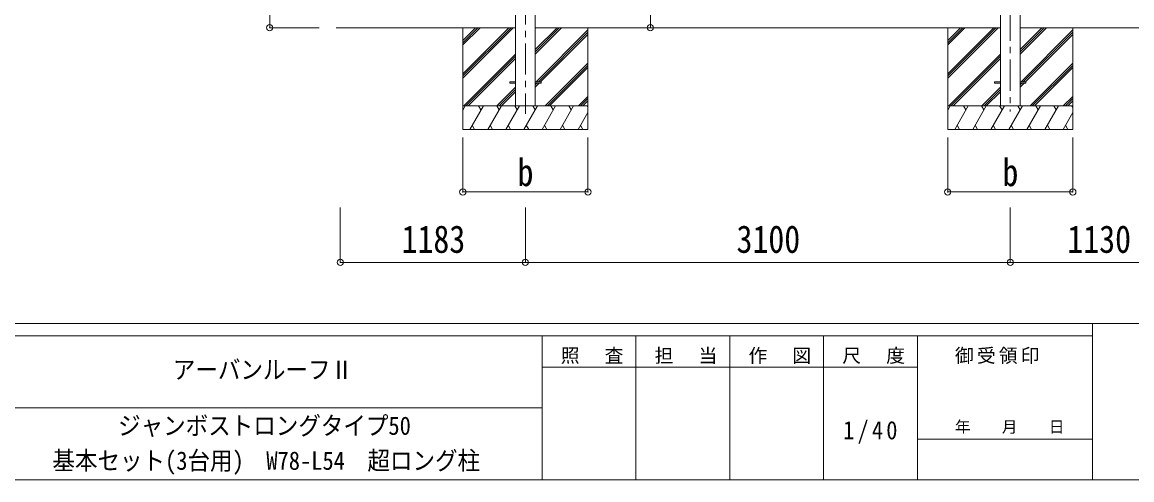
# Model space of a CAD drawing. Units: millimetres at full size, sheet at 1:40. Extents: x -11243 to 77708, y -7760 to 25636.
# Drawn here: x 278 to 7372, y -7760 to -4835 of the extents above; entities that cross this region are included whole.
import ezdxf
from ezdxf.enums import TextEntityAlignment as Align

# ---------------------------------------------------------------- set-up
doc = ezdxf.new("R2010")
doc.units = ezdxf.units.MM
doc.header["$LTSCALE"] = 40
doc.header["$PDMODE"] = 32
doc.header["$PDSIZE"] = 40
doc.linetypes.add('CHAIN1', pattern=[8, 5, -1, 1, -1])
for name, color, linetype, lineweight in [('0-0_0', 7, 'Continuous', 9), ('0-1_本体', 5, 'CHAIN1', 9), ('0-3_ELV2', 4, 'Continuous', 9), ('0-6_OTH_LINE', 6, 'Continuous', 9), ('F-0_240', 7, 'Continuous', 9)]:
    doc.layers.add(name, color=color, linetype=linetype, lineweight=lineweight)
doc.styles.add('ＭＳ ゴシック', font='')
doc.styles.get('ＭＳ ゴシック').set_extended_font_data('MS Gothic')

msp = doc.modelspace()

# ---------------------------------------------------------------- linework, layer by layer
at = {"layer": '0-0_0'}
for p, q in [((2286.6, -4870.41), (3432.65, -4870.41)), ((3095.15, -4870.41), (3095.15, -5520.41)), ((3095.15, -5164.58), (3389.33, -4870.41)), ((3095.15, -5178.72), (3403.47, -4870.41)), ((3095.15, -5192.87), (3417.62, -4870.41)), ((3095.15, -4980.74), (3205.48, -4870.41)), ((3095.15, -4966.59), (3191.34, -4870.41)), ((3095.15, -4952.45), (3177.2, -4870.41)), ((3557.65, -5038.74), (3725.98, -4870.41)), ((3557.65, -5024.59), (3711.84, -4870.41)), ((3557.65, -5010.45), (3697.7, -4870.41)), ((3557.65, -4870.41), (6532.7, -4870.41)), ((3564.33, -5215.91), (3895.15, -4885.09)), ((3895.15, -4870.41), (3895.15, -5520.41)), ((6195.2, -4870.41), (6195.2, -5520.41)), ((6195.2, -5164.58), (6489.38, -4870.41)), ((6195.2, -5178.72), (6503.52, -4870.41)), ((6195.2, -5192.87), (6517.66, -4870.41)), ((6195.2, -4980.74), (6305.53, -4870.41)), ((6195.2, -4966.59), (6291.38, -4870.41)), ((6195.2, -4952.45), (6277.24, -4870.41)), ((6657.7, -5038.74), (6826.03, -4870.41)), ((6657.7, -5024.59), (6811.88, -4870.41)), ((6657.7, -5010.45), (6797.74, -4870.41)), ((6657.7, -4870.41), (7825.2, -4870.41)), ((6664.37, -5215.91), (6995.2, -4885.09)), ((6995.2, -4870.41), (6995.2, -5520.41)), ((3578.47, -5215.91), (3895.15, -4899.23)), ((3592.61, -5215.91), (3895.15, -4913.37)), ((6678.51, -5215.91), (6995.2, -4899.23)), ((6692.66, -5215.91), (6995.2, -4913.37)), ((3101.46, -5370.41), (3432.65, -5039.22)), ((3115.6, -5370.41), (3432.65, -5053.36)), ((3129.75, -5370.41), (3432.65, -5067.5)), ((3621.96, -5370.41), (3895.15, -5097.22)), ((6201.5, -5370.41), (6532.7, -5039.22)), ((6215.65, -5370.41), (6532.7, -5053.36)), ((6229.79, -5370.41), (6532.7, -5067.5)), ((6722, -5370.41), (6995.2, -5097.22)), ((3636.1, -5370.41), (3895.15, -5111.36)), ((3650.25, -5370.41), (3895.15, -5125.5)), ((6736.15, -5370.41), (6995.2, -5111.36)), ((6750.29, -5370.41), (6995.2, -5125.5)), ((3557.65, -5250.87), (3583.61, -5224.91)), ((3557.65, -5236.72), (3569.47, -5224.91)), ((6657.7, -5250.87), (6683.66, -5224.91)), ((6657.7, -5236.72), (6669.51, -5224.91)), ((3432.65, -5251.35), (3313.59, -5370.41)), ((3327.74, -5370.41), (3432.65, -5265.49)), ((3341.88, -5370.41), (3432.65, -5279.63)), ((3834.09, -5370.41), (3895.15, -5309.35)), ((6532.7, -5251.35), (6413.64, -5370.41)), ((6427.78, -5370.41), (6532.7, -5265.49)), ((6441.92, -5370.41), (6532.7, -5279.63)), ((6934.14, -5370.41), (6995.2, -5309.35)), ((3895.15, -5370.41), (3095.15, -5370.41)), ((3095.15, -5397.91), (3111.03, -5370.41)), ((3139.9, -5520.41), (3226.5, -5370.41)), ((3211.5, -5396.39), (3196.5, -5370.41)), ((3255.37, -5520.41), (3341.97, -5370.41)), ((3326.97, -5396.39), (3311.97, -5370.41)), ((3370.84, -5520.41), (3457.44, -5370.41)), ((3442.44, -5396.39), (3427.44, -5370.41)), ((3486.31, -5520.41), (3572.91, -5370.41)), ((3557.91, -5396.39), (3542.91, -5370.41)), ((3601.78, -5520.41), (3688.38, -5370.41)), ((3673.38, -5396.39), (3658.38, -5370.41)), ((3717.25, -5520.41), (3803.85, -5370.41)), ((3773.85, -5370.41), (3788.85, -5396.39)), ((3848.24, -5370.41), (3895.15, -5323.49)), ((3862.38, -5370.41), (3895.15, -5337.63)), ((3889.32, -5370.41), (3895.15, -5380.51)), ((6995.2, -5370.41), (6195.2, -5370.41)), ((6195.2, -5397.91), (6211.07, -5370.41)), ((6239.94, -5520.41), (6326.54, -5370.41)), ((6311.54, -5396.39), (6296.54, -5370.41)), ((6355.41, -5520.41), (6442.01, -5370.41)), ((6427.01, -5396.39), (6412.01, -5370.41)), ((6470.88, -5520.41), (6557.48, -5370.41)), ((6542.48, -5396.39), (6527.48, -5370.41)), ((6586.35, -5520.41), (6672.95, -5370.41)), ((6657.95, -5396.39), (6642.95, -5370.41)), ((6701.82, -5520.41), (6788.43, -5370.41)), ((6773.42, -5396.39), (6758.42, -5370.41)), ((6817.29, -5520.41), (6903.9, -5370.41)), ((6873.89, -5370.41), (6888.9, -5396.39)), ((6948.28, -5370.41), (6995.2, -5323.49)), ((6962.42, -5370.41), (6995.2, -5337.63)), ((6989.36, -5370.41), (6995.2, -5380.51)), ((3832.72, -5520.41), (3895.15, -5412.27)), ((6932.76, -5520.41), (6995.2, -5412.27)), ((3095.15, -5520.41), (3895.15, -5520.41)), ((3154.9, -5494.43), (3169.9, -5520.41)), ((3270.37, -5494.43), (3285.37, -5520.41)), ((3385.84, -5494.43), (3400.84, -5520.41)), ((3501.31, -5494.43), (3516.31, -5520.41)), ((3616.78, -5494.43), (3631.78, -5520.41)), ((3732.25, -5494.43), (3747.25, -5520.41)), ((3847.72, -5494.43), (3862.72, -5520.41)), ((6195.2, -5520.41), (6995.2, -5520.41)), ((6254.94, -5494.43), (6269.94, -5520.41)), ((6370.41, -5494.43), (6385.41, -5520.41)), ((6485.88, -5494.43), (6500.88, -5520.41)), ((6601.35, -5494.43), (6616.35, -5520.41)), ((6716.82, -5494.43), (6731.82, -5520.41)), ((6832.29, -5494.43), (6847.29, -5520.41)), ((6947.76, -5494.43), (6962.76, -5520.41))]:
    msp.add_line(p, q, dxfattribs=at)
at = {"layer": '0-1_本体'}
for p, q in [((6595.2, -1553.58), (6595.2, -5405.14)), ((3495.15, -1770.58), (3495.15, -5421.02))]:
    msp.add_line(p, q, dxfattribs=at)
at = {"layer": '0-3_ELV2'}
for p, q in [((6532.7, -1854.51), (6532.7, -5370.41)), ((6657.7, -5370.41), (6657.7, -1854.51)), ((3432.65, -5370.41), (3432.65, -2071.51)), ((3557.65, -2071.51), (3557.65, -5370.41)), ((3395.15, -5215.91), (3432.65, -5215.91)), ((3395.15, -5215.91), (3395.15, -5224.91)), ((3395.15, -5224.91), (3432.65, -5224.91)), ((3557.65, -5215.91), (3595.15, -5215.91)), ((3557.65, -5224.91), (3595.15, -5224.91)), ((3595.15, -5215.91), (3595.15, -5224.91)), ((6495.2, -5215.91), (6532.7, -5215.91)), ((6495.2, -5215.91), (6495.2, -5224.91)), ((6495.2, -5224.91), (6532.7, -5224.91)), ((6657.7, -5215.91), (6695.2, -5215.91)), ((6657.7, -5224.91), (6695.2, -5224.91)), ((6695.2, -5215.91), (6695.2, -5224.91))]:
    msp.add_line(p, q, dxfattribs=at)
at = {"layer": '0-6_OTH_LINE'}
for p, q in [((1861.12, -4870.41), (1861.12, -1856.63)), ((4294.82, -2070.41), (4294.82, -4870.41)), ((1861.12, -4870.41), (2177.36, -4870.41)), ((4294.82, -4870.41), (3654.8, -4870.41)), ((3095.15, -5920.41), (3095.15, -5571.41)), ((3895.15, -5920.41), (3895.15, -5571.41)), ((6195.2, -5920.41), (6195.2, -5571.41)), ((6995.2, -5920.41), (6995.2, -5571.41)), ((3095.15, -5920.41), (3895.15, -5920.41)), ((6195.2, -5920.41), (6995.2, -5920.41)), ((2312.2, -6370.41), (2312.2, -6020.41)), ((3495.2, -6370.41), (3495.2, -6020.41)), ((6595.2, -6370.41), (6595.2, -6020.41)), ((2312.2, -6370.41), (3495.2, -6370.41)), ((3495.2, -6370.41), (6595.2, -6370.41)), ((6595.2, -6370.41), (7725.2, -6370.41))]:
    msp.add_line(p, q, dxfattribs=at)
for p in [(1861.12, -4870.41), (4294.82, -4870.41), (3095.15, -5920.41), (3895.15, -5920.41), (6195.2, -5920.41), (6995.2, -5920.41), (2312.2, -6370.41), (3495.2, -6370.41), (6595.2, -6370.41)]:
    msp.add_point(p, dxfattribs=at)
at = {"layer": 'F-0_240', "color": 5}
for p, q in [((-11242.74, -6760), (10677.26, -6760)), ((7121.58, -6760), (7121.58, -7760)), ((-11242.74, -6840), (7121.58, -6840)), ((3601.58, -6840), (3601.58, -7760)), ((4201.58, -6840), (4201.58, -7760)), ((4801.58, -6840), (4801.58, -7760)), ((5401.58, -6840), (5401.58, -7760)), ((6001.58, -6840), (6001.58, -7760)), ((3601.58, -7040), (6001.58, -7040)), ((-4598.42, -7300), (3601.58, -7300)), ((6001.58, -7500), (7121.58, -7500)), ((-11242.74, -7760), (10677.26, -7760))]:
    msp.add_line(p, q, dxfattribs=at)

# ---------------------------------------------------------------- texts
at = {"layer": '0-6_OTH_LINE', "color": 7, "style": 'ＭＳ ゴシック', "width": 0.85}
for s, p in [('b', (3445.15, -5935.41)), ('b', (6545.2, -5935.41)), ('1183', (2703.7, -6362.41)), ('3100', (4845.2, -6362.41)), ('1130', (6960.2, -6362.41))]:
    msp.add_text(s, height=176, dxfattribs=at).set_placement(p, align=Align.BOTTOM_LEFT)
at = {"layer": 'F-0_240', "style": 'ＭＳ ゴシック', "width": 0.9}
for s, p in [('アーバンルーフⅡ', (1241.58, -7150)), ('ジャンボストロングタイプ50', (891.58, -7507.84)), ('基本セット(3台用)\u3000W78-L54\u3000超ロング柱', (471.58, -7731.34))]:
    msp.add_text(s, height=117.3, dxfattribs=at).set_placement(p, align=Align.BOTTOM_LEFT)
at = {"layer": 'F-0_240', "style": 'ＭＳ ゴシック'}
msp.add_text('年\u3000\u3000月\u3000\u3000日', height=73.31, dxfattribs=at).set_placement((6241.58, -7480), align=Align.BOTTOM_LEFT)
at = {"layer": 'F-0_240', "attachment_point": 7, "style": 'ＭＳ ゴシック'}
for s, insert, char_height in [('\\T1.17;照\u3000査', (3721.58, -7020), 87.98), ('\\T1.17;担\u3000当', (4321.58, -7020), 87.98), ('\\T1.17;作\u3000図', (4921.58, -7020), 87.98), ('\\T1.17;尺\u3000度', (5521.58, -7020), 87.98), ('\\T1.17;御受領印', (6241.58, -7020), 87.98), ('\\T1.28;\\W0.9;1/40', (5526.58, -7530), 117.3)]:
    msp.add_mtext(s, dxfattribs=dict(at, insert=insert, char_height=char_height))

doc.saveas('drawing.dxf')
